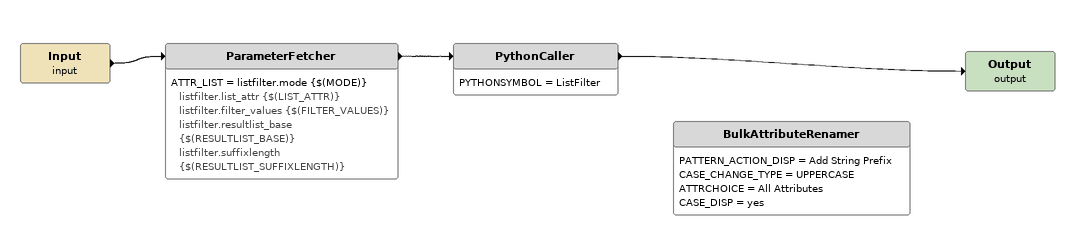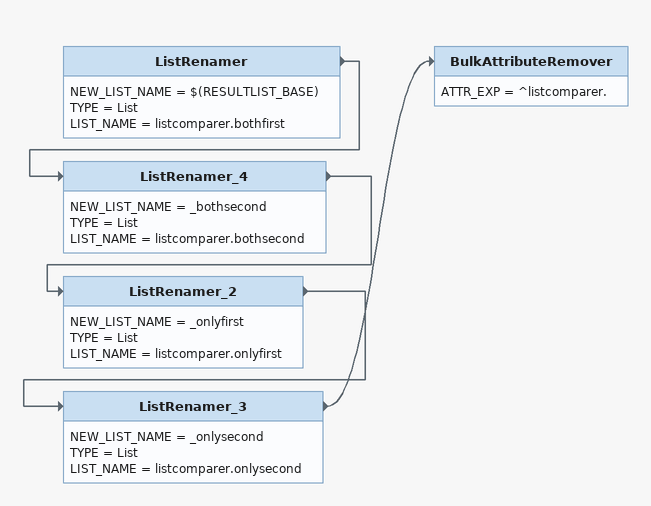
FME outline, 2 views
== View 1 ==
Input (input)
    -> ParameterFetcher
ParameterFetcher
    ATTR_LIST = listfilter.mode {$(MODE)} listfilter.list_attr {$(LIST_ATTR)} listfilter.filter_values {$(FILTER_VALUES)} listfilter.resultlist_base {$(RESULTLIST_BASE)} listfilter.suffixlength {$(RESULTLIST_SUFFIXLENGTH)}
    -> PythonCaller
PythonCaller
    PYTHONSYMBOL = ListFilter
    -> Output (output)
Output (output)
BulkAttributeRenamer
    PATTERN_ACTION_DISP = Add String Prefix
    CASE_CHANGE_TYPE = UPPERCASE
    ATTRCHOICE = All Attributes
    CASE_DISP = yes

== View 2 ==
ListRenamer
    NEW_LIST_NAME = $(RESULTLIST_BASE)
    TYPE = List
    LIST_NAME = listcomparer.bothfirst
    -> ListRenamer_4
ListRenamer_4
    NEW_LIST_NAME = _bothsecond
    TYPE = List
    LIST_NAME = listcomparer.bothsecond
    -> ListRenamer_2
ListRenamer_2
    NEW_LIST_NAME = _onlyfirst
    TYPE = List
    LIST_NAME = listcomparer.onlyfirst
    -> ListRenamer_3
ListRenamer_3
    NEW_LIST_NAME = _onlysecond
    TYPE = List
    LIST_NAME = listcomparer.onlysecond
    -> BulkAttributeRemover
BulkAttributeRemover
    ATTR_EXP = ^listcomparer.
